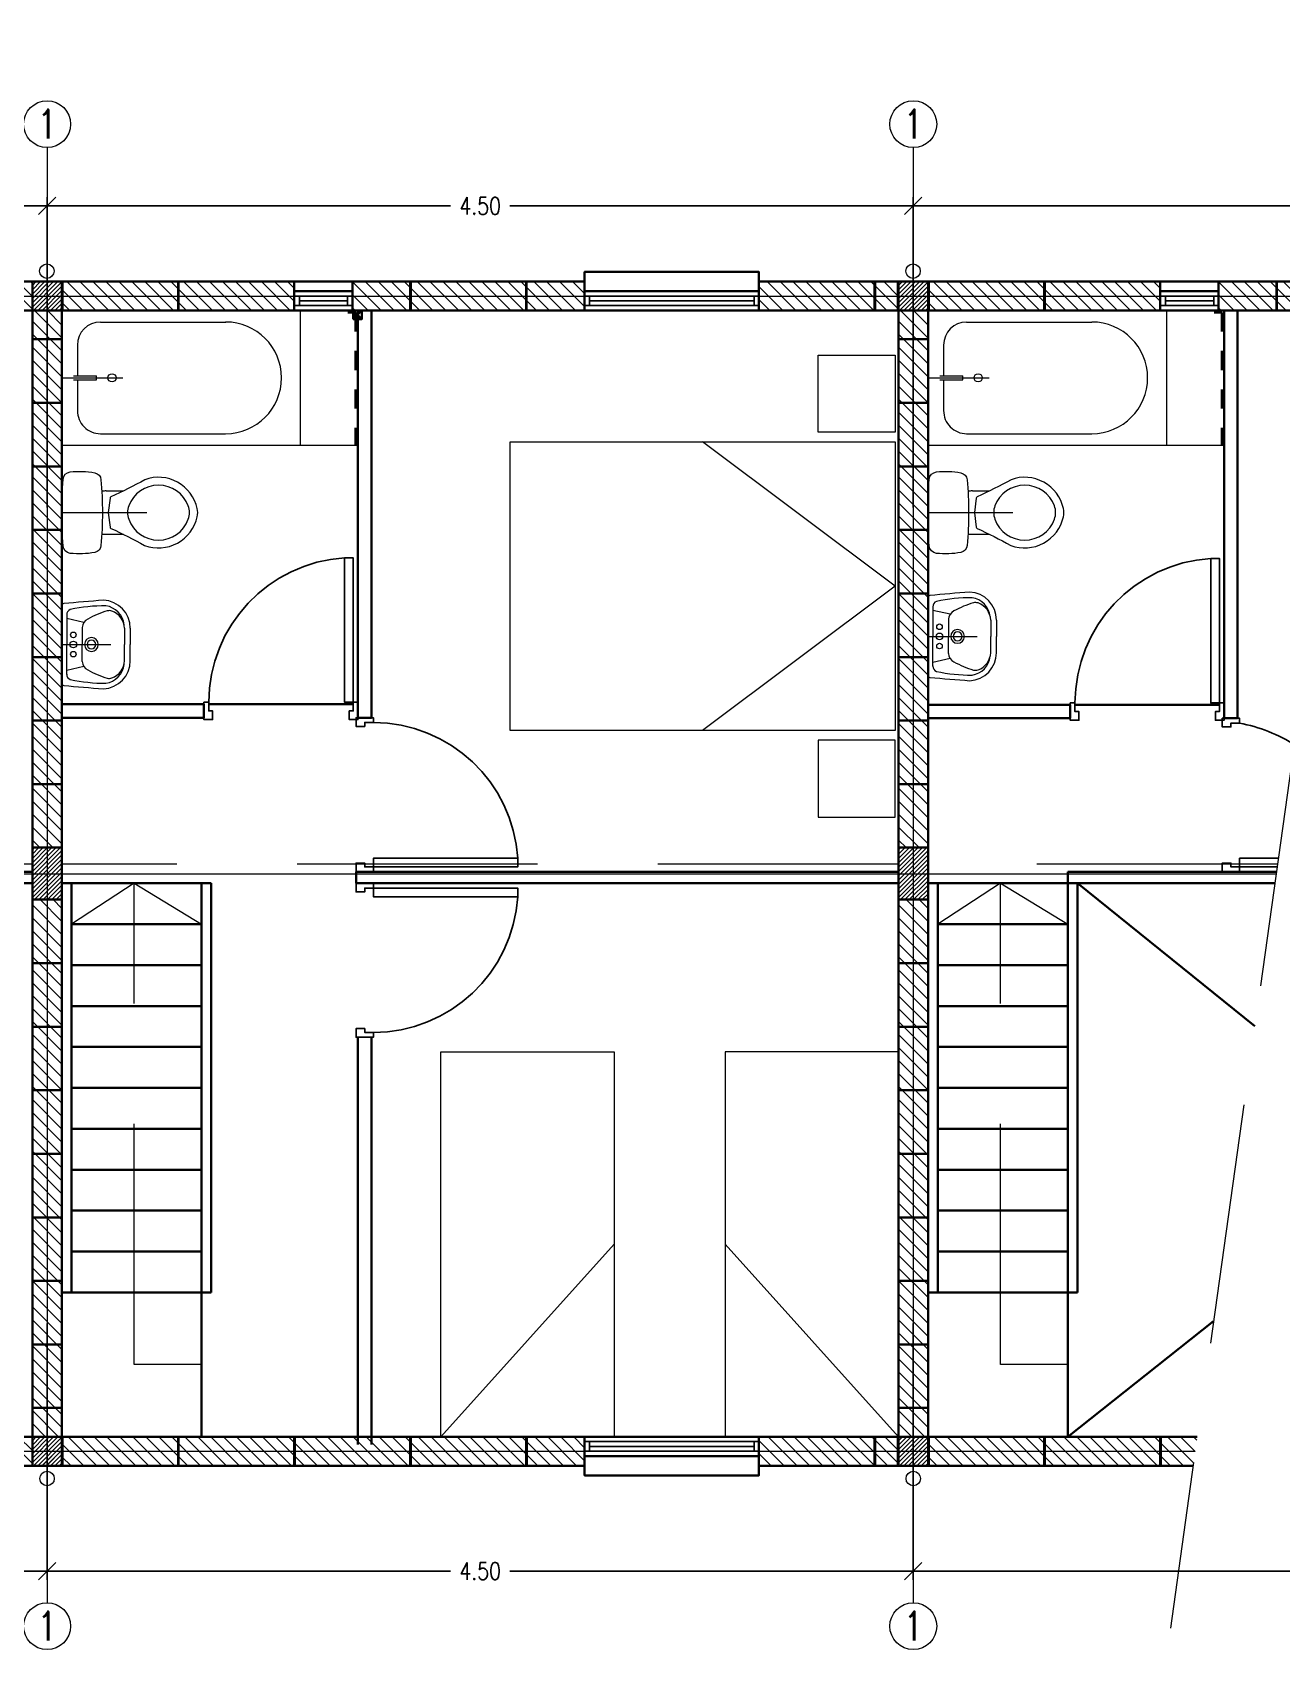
# Model space of a CAD drawing. Header units: metres. Extents: x 45 to 666, y -23 to 325.
# Drawn here: x 309.79 to 316.28, y 112.77 to 121.17 of the extents above; entities that cross this region are included whole.
import ezdxf

# ---------------------------------------------------------------- set-up
doc = ezdxf.new("R2010")
doc.units = ezdxf.units.M
doc.header["$LTSCALE"] = 5
doc.header["$MEASUREMENT"] = 0
doc.linetypes.add('HIDDEN', pattern=[0.375, 0.25, -0.125])
doc.layers.get('0').update_dxf_attribs({"color": 30})
doc.layers.get('DEFPOINTS').update_dxf_attribs({"color": 210})
for name, color, linetype, lineweight in [('A-ANNO-DIMS', 3, 'Continuous', 18), ('A-ANNO-SYMB', 3, 'Continuous', 18), ('A-ANNO-TEXT', 3, 'Continuous', 18), ('A-DOOR-FULL', 4, 'Continuous', 25), ('A-ELEV-PATT', 8, 'Continuous', 18), ('A-FLOR-LEVL', 7, 'Continuous', 35), ('A-FLOR-OVHD', 3, 'HIDDEN', 18), ('A-FURN', 8, 'Continuous', 18), ('A-GLAZ-FULL', 4, 'Continuous', 25), ('A-WALL-FULL', 7, 'Continuous', 35), ('A-WALL-FULL-EXTR', 7, 'Continuous', 35), ('A-WALL-PATT', 8, 'Continuous', 18)]:
    doc.layers.add(name, color=color, linetype=linetype, lineweight=lineweight)
doc.styles.add('E-ROMANS', font='romans.shx', dxfattribs={"width": 0.8})
doc.dimstyles.new('E-0050_TICK_18', dxfattribs={"dimscale": 0.001, "dimtxt": 90, "dimasz": 90, "dimexe": 45, "dimexo": 30, "dimgap": 45, "dimtad": 0, "dimzin": 0, "dimdsep": 46, "dimtxsty": 'E-ROMANS', "dimblk": 'OBLIQUE', "dimcen": 45, "dimclrd": 256, "dimclre": 256, "dimclrt": 256, "dimadec": 0, "dimazin": 0, "dimtfac": 1, "dimtmove": 1, "dimatfit": 3, "dimldrblk": 'OPEN90', "dimfxl": 1, "dimtfill": 1, "dimtolj": 1, "dimtzin": 0, "dimarcsym": 0})
pattern_1 = [(45, (154.400554, 69.627841), (-0.0112253202, 0.0112253202), [])]
pattern_2 = [(45, (158.900512, 69.627841), (-0.0112253202, 0.0112253202), [])]

# ---------------------------------------------------------------- blocks, each defined once
blk = doc.blocks.new('LO-CHEL-MU-PL')
for p, q in [((0, -0.2029), (0, 0.2029)), ((0.025, 0.1555), (0.025, 0)), ((0.1139, 0.115), (0.025, 0.135)), ((0.105, 0.0887), (0.105, 0)), ((0.325, 0.0845), (0.325, 0)), ((0.355, 0.0845), (0.355, 0)), ((0.025, -0.1555), (0.025, 0)), ((0.105, -0.0887), (0.105, 0)), ((0.325, -0.0845), (0.325, 0)), ((0.355, -0.0845), (0.355, 0)), ((0.1139, -0.115), (0.025, -0.135))]:
    blk.add_line(p, q)
at = {"linetype": 'HIDDEN'}
blk.add_line((0, 0), (0.2542, 0), dxfattribs=at)
for centre, radius in [((0.059, 0), 0.0175), ((0.059, 0.05), 0.0145), ((0.059, -0.05), 0.0145)]:
    blk.add_circle(centre, radius)
for centre, radius, start, end in [((-0.07, 0.2029), 0.07, 0, 0), ((0.01, 0.2029), 0.01, 95.10006, 180), ((1.5478, -17.0277), 17.309, 94.41415, 95.10006), ((0.0546, 0.1545), 0.0297, 113.10009, 181.93605), ((0.2252, -0.6701), 0.8711, 89.79248, 102.07088), ((0.3855, -0.3238), 0.5208, 106.78779, 118.85869), ((0.2093, 0.0845), 0.1457, 0, 87.53099), ((0.2116, 0.0909), 0.1114, 6.28218, 81.35271), ((0.2452, 0.129), 0.0469, 72.32908, 102.55718), ((0.225, 0.0797), 0.1002, 2.74844, 69.83183), ((0.1561, 0.0861), 0.0512, 115.48878, 177.04931), ((0.153, 0), 0.0358, 0, 180), ((0.153, 0), 0.0358, 180, 0), ((0.153, 0), 0.023, 0, 180), ((0.153, 0), 0.023, 180, 0), ((0.0546, -0.1545), 0.0297, 178.06395, 246.89991), ((0.1561, -0.0861), 0.0512, 182.95069, 244.51122), ((0.3855, 0.3238), 0.5208, 241.14131, 253.21221), ((0.2093, -0.0845), 0.1457, 272.46901, 0), ((0.2116, -0.0909), 0.1114, 278.64729, 353.71782), ((0.225, -0.0797), 0.1002, 290.16817, 357.25156), ((0.01, -0.2029), 0.01, 180, 264.89994), ((1.5478, 17.0277), 17.309, 264.89994, 265.58585), ((0.2252, 0.6701), 0.8711, 257.92912, 270.20752), ((0.2452, -0.129), 0.0469, 257.44282, 287.67092)]:
    blk.add_arc(centre, radius, start, end)
blk = doc.blocks.new('DOOR-75')
for points in [[(-0.07, 0.84), (-0.07, 0.09), (-0.025, 0.09), (-0.025, 0.84), (-0.07, 0.84)], [(-0.775, 0.09), (-0.8, 0.09), (-0.8, 0), (-0.755, 0), (-0.755, 0.045), (-0.775, 0.045), (-0.775, 0.09)], [(-0.025, 0.09), (0, 0.09), (0, 0), (-0.045, 0), (-0.045, 0.045), (-0.025, 0.045), (-0.025, 0.09)]]:
    blk.add_lwpolyline(points)
at = {"linetype": 'HIDDEN'}
blk.add_arc((-0.0225, 0.089), 0.7525, 93.61808, 179.92486, dxfattribs=at)
blk = doc.blocks.new('WC-PL')
for p, q in [((0.23, 0.1125), (0.3191, 0.1125)), ((0, 0), (0.4404, 0)), ((0.23, -0.1125), (0.3191, -0.1125))]:
    blk.add_line(p, q)
for points in [[(0.2026, -0.1709, -0.336122), (0.1702, -0.2067, -0.074668), (0.0429, -0.2116, -0.363573), (0.0056, -0.1726, -0.032689), (0.0056, 0.1726, -0.363573), (0.0429, 0.2116, -0.074668), (0.1702, 0.2067, -0.336122), (0.2026, 0.1709, -0.043139)], [(0.2401, 0.0009, 0.062258), (0.2401, -0.0009), (0.2495, -0.0758, 0.261043), (0.2538, -0.0817, -0.021037), (0.4292, -0.1702, 0.457946), (0.7027, -0.0213, 0.107537), (0.7027, 0.0213, 0.454748), (0.4306, 0.171, -0.021211), (0.2538, 0.0817, 0.261043), (0.2495, 0.0758)]]:
    blk.add_lwpolyline(points, format="xyb", close=True)
for centre, radius, start, end in [((0.23, 0.0075), 0.105, 90, 102.67994), ((0.5014, -0.0225), 0.165, 20.28133, 159.71867), ((0.4404, 0), 0.1, 159.71867, 200.28133), ((0.5624, 0), 0.1, 339.71867, 20.28133), ((0.5014, 0.0225), 0.165, 200.28133, 339.71867), ((0.23, -0.0075), 0.105, 257.32006, 270)]:
    blk.add_arc(centre, radius, start, end)
blk = doc.blocks.new('_Oblique')
at = {"color": 0, "linetype": 'ByBlock', "lineweight": -2}
blk.add_line((-0.5, -0.5), (0.5, 0.5), dxfattribs=at)
blk = doc.blocks.new('*D274')
at = {"layer": 'A-ANNO-DIMS', "lineweight": -2, "transparency": 16777216}
for p, q in [((309.8669, 118.7056), (309.8669, 120.3174)), ((314.3669, 118.7056), (314.3669, 120.3174)), ((309.8669, 120.2724), (311.9622, 120.2724)), ((314.3669, 120.2724), (312.2716, 120.2724))]:
    blk.add_line(p, q, dxfattribs=at)
at = {"layer": 'DEFPOINTS', "color": 0, "transparency": 16777216}
for p in [(314.3669, 120.2724), (309.8669, 118.6756), (314.3669, 118.6756)]:
    blk.add_point(p, dxfattribs=at)
at = {"layer": 'A-ANNO-DIMS', "lineweight": -2, "transparency": 16777216, "xscale": 0.09, "yscale": 0.09, "zscale": 0.09, "rotation": 180}
blk.add_blockref('_Oblique', (309.8669, 120.2724), dxfattribs=at)
at = {"layer": 'A-ANNO-DIMS', "lineweight": -2, "transparency": 16777216, "xscale": 0.09, "yscale": 0.09, "zscale": 0.09}
blk.add_blockref('_Oblique', (314.3669, 120.2724), dxfattribs=at)
at = {"layer": 'A-ANNO-DIMS', "transparency": 16777216, "insert": (312.1169, 120.2724), "char_height": 0.09, "attachment_point": 5, "style": 'E-ROMANS', "bg_fill": 3, "box_fill_scale": 1.25, "bg_fill_color": 256, "bg_fill_true_color": 13158600, "bg_fill_transparency": 0}
blk.add_mtext('\\A1;4.50', dxfattribs=at)
blk = doc.blocks.new('_Open90')
at = {"color": 0, "linetype": 'ByBlock', "lineweight": -2}
for p, q in [((0, 0), (-1, 0)), ((-0.5, 0.5), (0, 0)), ((0, 0), (-0.5, -0.5))]:
    blk.add_line(p, q, dxfattribs=at)
blk = doc.blocks.new('*D275')
at = {"layer": 'A-ANNO-DIMS', "lineweight": -2, "transparency": 16777216}
for p, q in [((309.8669, 114.4686), (309.8669, 113.1371)), ((314.3669, 114.4686), (314.3669, 113.1371)), ((309.8669, 113.1821), (311.9622, 113.1821)), ((314.3669, 113.1821), (312.2716, 113.1821))]:
    blk.add_line(p, q, dxfattribs=at)
at = {"layer": 'DEFPOINTS', "color": 0, "transparency": 16777216}
for p in [(309.8669, 114.4986), (314.3669, 114.4986), (314.3669, 113.1821)]:
    blk.add_point(p, dxfattribs=at)
at = {"layer": 'A-ANNO-DIMS', "lineweight": -2, "transparency": 16777216, "xscale": 0.09, "yscale": 0.09, "zscale": 0.09, "rotation": 180}
blk.add_blockref('_Oblique', (309.8669, 113.1821), dxfattribs=at)
at = {"layer": 'A-ANNO-DIMS', "lineweight": -2, "transparency": 16777216, "xscale": 0.09, "yscale": 0.09, "zscale": 0.09}
blk.add_blockref('_Oblique', (314.3669, 113.1821), dxfattribs=at)
at = {"layer": 'A-ANNO-DIMS', "transparency": 16777216, "insert": (312.1169, 113.1821), "char_height": 0.09, "attachment_point": 5, "style": 'E-ROMANS', "bg_fill": 3, "box_fill_scale": 1.25, "bg_fill_color": 256, "bg_fill_true_color": 13158600, "bg_fill_transparency": 0}
blk.add_mtext('\\A1;4.50', dxfattribs=at)
blk = doc.blocks.new('*D276')
at = {"layer": 'A-ANNO-DIMS', "lineweight": -2, "transparency": 16777216}
for p, q in [((314.3669, 120.2649), (314.3669, 120.3174)), ((318.8669, 120.2649), (318.8669, 120.3174)), ((314.3669, 120.2724), (316.4622, 120.2724)), ((318.8669, 120.2724), (316.7716, 120.2724))]:
    blk.add_line(p, q, dxfattribs=at)
at = {"layer": 'DEFPOINTS', "color": 0, "transparency": 16777216}
for p in [(314.3669, 120.2349), (318.8669, 120.2724), (318.8669, 120.2349)]:
    blk.add_point(p, dxfattribs=at)
at = {"layer": 'A-ANNO-DIMS', "lineweight": -2, "transparency": 16777216, "xscale": 0.09, "yscale": 0.09, "zscale": 0.09, "rotation": 180}
blk.add_blockref('_Oblique', (314.3669, 120.2724), dxfattribs=at)
at = {"layer": 'A-ANNO-DIMS', "lineweight": -2, "transparency": 16777216, "xscale": 0.09, "yscale": 0.09, "zscale": 0.09}
blk.add_blockref('_Oblique', (318.8669, 120.2724), dxfattribs=at)
at = {"layer": 'A-ANNO-DIMS', "transparency": 16777216, "insert": (316.6169, 120.2724), "char_height": 0.09, "attachment_point": 5, "style": 'E-ROMANS', "bg_fill": 3, "box_fill_scale": 1.25, "bg_fill_color": 256, "bg_fill_true_color": 13158600, "bg_fill_transparency": 0}
blk.add_mtext('\\A1;4.50', dxfattribs=at)
blk = doc.blocks.new('*D277')
at = {"layer": 'A-ANNO-DIMS', "lineweight": -2, "transparency": 16777216}
for p, q in [((314.3669, 114.4686), (314.3669, 113.1371)), ((318.8669, 114.4686), (318.8669, 113.1371)), ((314.3669, 113.1821), (316.4622, 113.1821)), ((318.8669, 113.1821), (316.7716, 113.1821))]:
    blk.add_line(p, q, dxfattribs=at)
at = {"layer": 'DEFPOINTS', "color": 0, "transparency": 16777216}
for p in [(314.3669, 114.4986), (318.8669, 114.4986), (318.8669, 113.1821)]:
    blk.add_point(p, dxfattribs=at)
at = {"layer": 'A-ANNO-DIMS', "lineweight": -2, "transparency": 16777216, "xscale": 0.09, "yscale": 0.09, "zscale": 0.09, "rotation": 180}
blk.add_blockref('_Oblique', (314.3669, 113.1821), dxfattribs=at)
at = {"layer": 'A-ANNO-DIMS', "lineweight": -2, "transparency": 16777216, "xscale": 0.09, "yscale": 0.09, "zscale": 0.09}
blk.add_blockref('_Oblique', (318.8669, 113.1821), dxfattribs=at)
at = {"layer": 'A-ANNO-DIMS', "transparency": 16777216, "insert": (316.6169, 113.1821), "char_height": 0.09, "attachment_point": 5, "style": 'E-ROMANS', "bg_fill": 3, "box_fill_scale": 1.25, "bg_fill_color": 256, "bg_fill_true_color": 13158600, "bg_fill_transparency": 0}
blk.add_mtext('\\A1;4.50', dxfattribs=at)
blk = doc.blocks.new('*D284')
at = {"layer": 'A-ANNO-DIMS', "lineweight": -2, "transparency": 16777216}
for p, q in [((305.3669, 118.7056), (305.3669, 120.3174)), ((309.8669, 118.7056), (309.8669, 120.3174)), ((305.3669, 120.2724), (307.4622, 120.2724)), ((309.8669, 120.2724), (307.7716, 120.2724))]:
    blk.add_line(p, q, dxfattribs=at)
at = {"layer": 'DEFPOINTS', "color": 0, "transparency": 16777216}
for p in [(309.8669, 120.2724), (305.3669, 118.6756), (309.8669, 118.6756)]:
    blk.add_point(p, dxfattribs=at)
at = {"layer": 'A-ANNO-DIMS', "lineweight": -2, "transparency": 16777216, "xscale": 0.09, "yscale": 0.09, "zscale": 0.09, "rotation": 180}
blk.add_blockref('_Oblique', (305.3669, 120.2724), dxfattribs=at)
at = {"layer": 'A-ANNO-DIMS', "lineweight": -2, "transparency": 16777216, "xscale": 0.09, "yscale": 0.09, "zscale": 0.09}
blk.add_blockref('_Oblique', (309.8669, 120.2724), dxfattribs=at)
at = {"layer": 'A-ANNO-DIMS', "transparency": 16777216, "insert": (307.6169, 120.2724), "char_height": 0.09, "attachment_point": 5, "style": 'E-ROMANS', "bg_fill": 3, "box_fill_scale": 1.25, "bg_fill_color": 256, "bg_fill_true_color": 13158600, "bg_fill_transparency": 0}
blk.add_mtext('\\A1;4.50', dxfattribs=at)
blk = doc.blocks.new('*D285')
at = {"layer": 'A-ANNO-DIMS', "lineweight": -2, "transparency": 16777216}
for p, q in [((305.3669, 114.4686), (305.3669, 113.1371)), ((309.8669, 114.4686), (309.8669, 113.1371)), ((305.3669, 113.1821), (307.4622, 113.1821)), ((309.8669, 113.1821), (307.7716, 113.1821))]:
    blk.add_line(p, q, dxfattribs=at)
at = {"layer": 'DEFPOINTS', "color": 0, "transparency": 16777216}
for p in [(305.3669, 114.4986), (309.8669, 114.4986), (309.8669, 113.1821)]:
    blk.add_point(p, dxfattribs=at)
at = {"layer": 'A-ANNO-DIMS', "lineweight": -2, "transparency": 16777216, "xscale": 0.09, "yscale": 0.09, "zscale": 0.09, "rotation": 180}
blk.add_blockref('_Oblique', (305.3669, 113.1821), dxfattribs=at)
at = {"layer": 'A-ANNO-DIMS', "lineweight": -2, "transparency": 16777216, "xscale": 0.09, "yscale": 0.09, "zscale": 0.09}
blk.add_blockref('_Oblique', (309.8669, 113.1821), dxfattribs=at)
at = {"layer": 'A-ANNO-DIMS', "transparency": 16777216, "insert": (307.6169, 113.1821), "char_height": 0.09, "attachment_point": 5, "style": 'E-ROMANS', "bg_fill": 3, "box_fill_scale": 1.25, "bg_fill_color": 256, "bg_fill_true_color": 13158600, "bg_fill_transparency": 0}
blk.add_mtext('\\A1;4.50', dxfattribs=at)
blk = doc.blocks.new('CAMA150X200')
for p, q in [((-1.2, 0), (-0.8, 0)), ((-1.2, -0.4), (-1.2, 0)), ((-0.8, 0), (-0.8, -0.4)), ((-0.75, -2), (-0.75, 0)), ((-0.75, 0), (0.75, 0)), ((0, 0), (-0.75, -1)), ((0, 0), (0.75, -1)), ((0.75, 0), (0.75, -2)), ((0.8, 0), (0.8, -0.4)), ((1.2, 0), (0.8, 0)), ((1.2, -0.4), (1.2, 0)), ((-0.8, -0.4), (-1.2, -0.4)), ((0.8, -0.4), (1.2, -0.4)), ((0.75, -2), (-0.75, -2))]:
    blk.add_line(p, q)
blk = doc.blocks.new('CAMA 90X200')
for p, q in [((0, 0), (-0.9, -1)), ((-0.9, 0), (0, 0)), ((-0.9, -2), (-0.9, 0)), ((0, 0), (0, 0)), ((0, 0), (0, -2)), ((0, -2), (-0.9, -2))]:
    blk.add_line(p, q)

msp = doc.modelspace()

# ---------------------------------------------------------------- hatches: boundary and pattern name
at = {"layer": 'A-WALL-PATT'}
h = msp.add_hatch(dxfattribs=at)
h.set_pattern_fill('LINE', color=256, scale=0.015, angle=135, style=0)
h.set_pattern_definition([(135, (126.38817, 69.62784), (-0.03367596, -0.03367596), [])])
h.paths.add_polyline_path([(306.6501, 119.8792), (305.4441, 119.8792), (305.4441, 119.7292), (306.6501, 119.7292)])
h.paths.add_polyline_path([(308.1591, 119.8792), (306.9531, 119.8792), (306.9531, 119.7292), (307.0021, 119.7292), (308.1591, 119.7292)])
h.paths.add_polyline_path([(309.7901, 119.8792), (309.0651, 119.8792), (309.0651, 119.7292), (309.7901, 119.7292)])
h.paths.add_polyline_path([(309.7901, 113.8792), (309.0651, 113.8792), (309.0651, 113.7292), (309.7901, 113.7292)])
h.paths.add_polyline_path([(308.1591, 113.8792), (305.4441, 113.8792), (305.4441, 113.7292), (308.1591, 113.7292)])
h = msp.add_hatch(dxfattribs=at)
h.set_pattern_fill('LINE', color=256, scale=0.005, angle=45, style=0)
h.set_pattern_definition(pattern_1)
h.paths.add_polyline_path([(309.8671, 119.8042), (309.7901, 119.8042), (309.7901, 119.7292), (309.8671, 119.7292)])
h.paths.add_polyline_path([(309.8671, 119.8792), (309.7901, 119.8792), (309.7901, 119.8042), (309.8671, 119.8042)])
h.paths.add_polyline_path([(309.9441, 119.8792), (309.8671, 119.8792), (309.8671, 119.8042), (309.944, 119.8042)])
h.paths.add_polyline_path([(309.944, 119.8042), (309.8671, 119.8042), (309.8671, 119.7292), (309.944, 119.7292)])
h = msp.add_hatch(dxfattribs=at)
h.set_pattern_fill('LINE', color=256, scale=0.005, angle=45, style=0)
h.set_pattern_definition(pattern_1)
h.paths.add_polyline_path([(309.8671, 119.8042), (309.7901, 119.8042), (309.7901, 119.7292), (309.8671, 119.7292)])
h.paths.add_polyline_path([(309.8671, 119.8792), (309.7901, 119.8792), (309.7901, 119.8042), (309.8671, 119.8042)])
h.paths.add_polyline_path([(309.9441, 119.8792), (309.8671, 119.8792), (309.8671, 119.8042), (309.944, 119.8042)])
h.paths.add_polyline_path([(309.944, 119.8042), (309.8671, 119.8042), (309.8671, 119.7292), (309.944, 119.7292)])
h = msp.add_hatch(dxfattribs=at)
h.set_pattern_fill('LINE', color=256, scale=0.015, angle=135, style=0)
h.set_pattern_definition([(135, (130.888127, 69.62784), (-0.03367596, -0.03367596), [])])
h.paths.add_polyline_path([(311.1501, 119.8792), (309.9441, 119.8792), (309.9441, 119.7292), (311.1501, 119.7292)])
h.paths.add_polyline_path([(312.6591, 119.8792), (311.4531, 119.8792), (311.4531, 119.7292), (311.5021, 119.7292), (312.6591, 119.7292)])
h.paths.add_polyline_path([(314.2901, 119.8792), (313.5651, 119.8792), (313.5651, 119.7292), (314.2901, 119.7292)])
h.paths.add_polyline_path([(314.2901, 113.8792), (313.5651, 113.8792), (313.5651, 113.7292), (314.2901, 113.7292)])
h.paths.add_polyline_path([(312.6591, 113.8792), (309.9441, 113.8792), (309.9441, 113.7292), (312.6591, 113.7292)])
h = msp.add_hatch(dxfattribs=at)
h.set_pattern_fill('LINE', color=256, scale=0.005, angle=45, style=0)
h.set_pattern_definition(pattern_2)
h.paths.add_polyline_path([(314.3671, 119.8042), (314.2901, 119.8042), (314.2901, 119.7292), (314.3671, 119.7292)])
h.paths.add_polyline_path([(314.3671, 119.8792), (314.2901, 119.8792), (314.2901, 119.8042), (314.3671, 119.8042)])
h.paths.add_polyline_path([(314.4441, 119.8792), (314.3671, 119.8792), (314.3671, 119.8042), (314.444, 119.8042)])
h.paths.add_polyline_path([(314.444, 119.8042), (314.3671, 119.8042), (314.3671, 119.7292), (314.444, 119.7292)])
h = msp.add_hatch(dxfattribs=at)
h.set_pattern_fill('LINE', color=256, scale=0.005, angle=45, style=0)
h.set_pattern_definition(pattern_2)
h.paths.add_polyline_path([(314.3671, 119.8042), (314.2901, 119.8042), (314.2901, 119.7292), (314.3671, 119.7292)])
h.paths.add_polyline_path([(314.3671, 119.8792), (314.2901, 119.8792), (314.2901, 119.8042), (314.3671, 119.8042)])
h.paths.add_polyline_path([(314.4441, 119.8792), (314.3671, 119.8792), (314.3671, 119.8042), (314.444, 119.8042)])
h.paths.add_polyline_path([(314.444, 119.8042), (314.3671, 119.8042), (314.3671, 119.7292), (314.444, 119.7292)])
h = msp.add_hatch(dxfattribs=at)
h.set_pattern_fill('LINE', color=256, scale=0.015, angle=135, style=0)
h.set_pattern_definition([(135, (135.388085, 69.62784), (-0.03367596, -0.03367596), [])])
h.paths.add_polyline_path([(315.6501, 119.8792), (314.4441, 119.8792), (314.4441, 119.7292), (315.6501, 119.7292)])
h.paths.add_polyline_path([(318.79, 119.8792), (318.0651, 119.8792), (318.0651, 119.7292), (318.79, 119.7292)])
h.paths.add_polyline_path([(318.79, 113.8792), (318.0651, 113.8792), (318.0651, 113.7292), (318.79, 113.7292)])
h.paths.add_polyline_path([(315.821, 113.7292), (315.842, 113.8792), (314.4441, 113.8792), (314.4441, 113.7292)])
h.paths.add_polyline_path([(317.158, 113.8792), (317.137, 113.7292), (317.1591, 113.7292), (317.1591, 113.8792)])
h.paths.add_polyline_path([(316.662, 119.7292), (316.683, 119.8792), (315.9531, 119.8792), (315.9531, 119.7292)])
h = msp.add_hatch(dxfattribs=at)
h.set_pattern_fill('LINE', color=256, scale=0.015, angle=135, style=0)
h.set_pattern_definition([(135, (154.400554, 49.433353), (-0.03367596, -0.03367596), [])])
h.paths.add_polyline_path([(309.9441, 119.7292), (309.7901, 119.7292), (309.7901, 119.5792), (309.9441, 119.5792)])
h.paths.add_polyline_path([(309.9441, 119.5792), (309.7901, 119.5792), (309.7901, 119.2492), (309.9441, 119.2492)])
h.paths.add_polyline_path([(309.9441, 119.2492), (309.7901, 119.2492), (309.7901, 118.9192), (309.9441, 118.9192)])
h.paths.add_polyline_path([(309.9441, 118.9192), (309.7901, 118.9192), (309.7901, 118.5892), (309.9441, 118.5892)])
h.paths.add_polyline_path([(309.9441, 118.5892), (309.7901, 118.5892), (309.7901, 118.2592), (309.9441, 118.2592)])
h.paths.add_polyline_path([(309.9441, 118.2592), (309.7901, 118.2592), (309.7901, 117.9292), (309.9441, 117.9292)])
h.paths.add_polyline_path([(309.9441, 117.9292), (309.7901, 117.9292), (309.7901, 117.5992), (309.9441, 117.5992)])
h.paths.add_polyline_path([(309.9441, 117.5992), (309.7901, 117.5992), (309.7901, 117.2692), (309.9441, 117.2692)])
h.paths.add_polyline_path([(309.9441, 117.2692), (309.7901, 117.2692), (309.7901, 116.9392), (309.9441, 116.9392)])
h.paths.add_polyline_path([(309.9441, 116.6692), (309.7901, 116.6692), (309.7901, 116.3392), (309.9441, 116.3392)])
h.paths.add_polyline_path([(309.9441, 116.3392), (309.7901, 116.3392), (309.7901, 116.0092), (309.9441, 116.0092)])
h.paths.add_polyline_path([(309.9441, 116.0092), (309.7901, 116.0092), (309.7901, 115.6792), (309.9441, 115.6792)])
h.paths.add_polyline_path([(309.9441, 115.6792), (309.7901, 115.6792), (309.7901, 115.3492), (309.9441, 115.3492)])
h.paths.add_polyline_path([(309.9441, 115.3492), (309.7901, 115.3492), (309.7901, 115.0192), (309.9441, 115.0192)])
h.paths.add_polyline_path([(309.9441, 115.0192), (309.7901, 115.0192), (309.7901, 114.6892), (309.9441, 114.6892)])
h.paths.add_polyline_path([(309.9441, 114.6892), (309.7901, 114.6892), (309.7901, 114.3592), (309.9441, 114.3592)])
h.paths.add_polyline_path([(309.9441, 114.3592), (309.7901, 114.3592), (309.7901, 114.0292), (309.9441, 114.0292)])
h.paths.add_polyline_path([(309.9441, 114.0292), (309.7901, 114.0292), (309.7901, 113.8792), (309.9441, 113.8792)])
h = msp.add_hatch(dxfattribs=at)
h.set_pattern_fill('LINE', color=256, scale=0.015, angle=135, style=0)
h.set_pattern_definition([(135, (158.90051, 49.433353), (-0.03367596, -0.03367596), [])])
h.paths.add_polyline_path([(314.4441, 119.7292), (314.2901, 119.7292), (314.2901, 119.5792), (314.4441, 119.5792)])
h.paths.add_polyline_path([(314.4441, 119.5792), (314.2901, 119.5792), (314.2901, 119.2492), (314.4441, 119.2492)])
h.paths.add_polyline_path([(314.4441, 119.2492), (314.2901, 119.2492), (314.2901, 118.9192), (314.4441, 118.9192)])
h.paths.add_polyline_path([(314.4441, 118.9192), (314.2901, 118.9192), (314.2901, 118.5892), (314.4441, 118.5892)])
h.paths.add_polyline_path([(314.4441, 118.5892), (314.2901, 118.5892), (314.2901, 118.2592), (314.4441, 118.2592)])
h.paths.add_polyline_path([(314.4441, 118.2592), (314.2901, 118.2592), (314.2901, 117.9292), (314.4441, 117.9292)])
h.paths.add_polyline_path([(314.4441, 117.9292), (314.2901, 117.9292), (314.2901, 117.5992), (314.4441, 117.5992)])
h.paths.add_polyline_path([(314.4441, 117.5992), (314.2901, 117.5992), (314.2901, 117.2692), (314.4441, 117.2692)])
h.paths.add_polyline_path([(314.4441, 117.2692), (314.2901, 117.2692), (314.2901, 116.9392), (314.4441, 116.9392)])
h.paths.add_polyline_path([(314.4441, 116.6692), (314.2901, 116.6692), (314.2901, 116.3392), (314.4441, 116.3392)])
h.paths.add_polyline_path([(314.4441, 116.3392), (314.2901, 116.3392), (314.2901, 116.0092), (314.4441, 116.0092)])
h.paths.add_polyline_path([(314.4441, 116.0092), (314.2901, 116.0092), (314.2901, 115.6792), (314.4441, 115.6792)])
h.paths.add_polyline_path([(314.4441, 115.6792), (314.2901, 115.6792), (314.2901, 115.3492), (314.4441, 115.3492)])
h.paths.add_polyline_path([(314.4441, 115.3492), (314.2901, 115.3492), (314.2901, 115.0192), (314.4441, 115.0192)])
h.paths.add_polyline_path([(314.4441, 115.0192), (314.2901, 115.0192), (314.2901, 114.6892), (314.4441, 114.6892)])
h.paths.add_polyline_path([(314.4441, 114.6892), (314.2901, 114.6892), (314.2901, 114.3592), (314.4441, 114.3592)])
h.paths.add_polyline_path([(314.4441, 114.3592), (314.2901, 114.3592), (314.2901, 114.0292), (314.4441, 114.0292)])
h.paths.add_polyline_path([(314.4441, 114.0292), (314.2901, 114.0292), (314.2901, 113.8792), (314.4441, 113.8792)])
h = msp.add_hatch(dxfattribs=at)
h.set_pattern_fill('LINE', color=256, scale=0.005, angle=45, style=0)
h.set_pattern_definition([(45, (149.900554, 69.627841), (-0.0112253202, 0.0112253202), [])])
h.paths.add_polyline_path([(309.9441, 116.9392), (309.7901, 116.9392), (309.7901, 116.6692), (309.9441, 116.6692)])
h = msp.add_hatch(dxfattribs=at)
h.set_pattern_fill('LINE', color=256, scale=0.005, angle=45, style=0)
h.set_pattern_definition([(45, (149.900521, 69.627841), (-0.0112253202, 0.0112253202), [])])
h.paths.add_polyline_path([(309.9441, 116.9392), (309.7901, 116.9392), (309.7901, 116.6692), (309.9441, 116.6692)])
h = msp.add_hatch(dxfattribs=at)
h.set_pattern_fill('LINE', color=256, scale=0.005, angle=45, style=0)
h.set_pattern_definition([(45, (154.400512, 69.627841), (-0.0112253202, 0.0112253202), [])])
h.paths.add_polyline_path([(314.4441, 116.9392), (314.2901, 116.9392), (314.2901, 116.6692), (314.4441, 116.6692)])
h = msp.add_hatch(dxfattribs=at)
h.set_pattern_fill('LINE', color=256, scale=0.005, angle=45, style=0)
h.set_pattern_definition([(45, (154.40048, 69.627841), (-0.0112253202, 0.0112253202), [])])
h.paths.add_polyline_path([(314.444, 116.9392), (314.2901, 116.9392), (314.2901, 116.6692), (314.444, 116.6692)])
h = msp.add_hatch(dxfattribs=at)
h.set_pattern_fill('LINE', color=256, scale=0.005, angle=45, style=0)
h.set_pattern_definition([(45, (154.400521, 63.627841), (-0.0112253202, 0.0112253202), [])])
h.paths.add_polyline_path([(309.8671, 113.8042), (309.7901, 113.8042), (309.7901, 113.7292), (309.8671, 113.7292)])
h.paths.add_polyline_path([(309.8671, 113.8792), (309.7901, 113.8792), (309.7901, 113.8042), (309.8671, 113.8042)])
h.paths.add_polyline_path([(309.9441, 113.8792), (309.8671, 113.8792), (309.8671, 113.8042), (309.944, 113.8042)])
h.paths.add_polyline_path([(309.944, 113.8042), (309.8671, 113.8042), (309.8671, 113.7292), (309.944, 113.7292)])
h = msp.add_hatch(dxfattribs=at)
h.set_pattern_fill('LINE', color=256, scale=0.005, angle=45, style=0)
h.set_pattern_definition([(45, (154.400627, 63.627841), (-0.0112253202, 0.0112253202), [])])
h.paths.add_polyline_path([(309.8672, 113.8042), (309.7902, 113.8042), (309.7902, 113.7292), (309.8672, 113.7292)])
h.paths.add_polyline_path([(309.8672, 113.8792), (309.7902, 113.8792), (309.7902, 113.8042), (309.8672, 113.8042)])
h.paths.add_polyline_path([(309.9442, 113.8792), (309.8672, 113.8792), (309.8672, 113.8042), (309.9441, 113.8042)])
h.paths.add_polyline_path([(309.9441, 113.8042), (309.8672, 113.8042), (309.8672, 113.7292), (309.9441, 113.7292)])
h = msp.add_hatch(dxfattribs=at)
h.set_pattern_fill('LINE', color=256, scale=0.005, angle=45, style=0)
h.set_pattern_definition([(45, (158.90048, 63.627841), (-0.0112253202, 0.0112253202), [])])
h.paths.add_polyline_path([(314.367, 113.8042), (314.29, 113.8042), (314.29, 113.7292), (314.367, 113.7292)])
h.paths.add_polyline_path([(314.367, 113.8792), (314.29, 113.8792), (314.29, 113.8042), (314.367, 113.8042)])
h.paths.add_polyline_path([(314.444, 113.8792), (314.367, 113.8792), (314.367, 113.8042), (314.444, 113.8042)])
h.paths.add_polyline_path([(314.444, 113.8042), (314.367, 113.8042), (314.367, 113.7292), (314.4439, 113.7292)])
h = msp.add_hatch(dxfattribs=at)
h.set_pattern_fill('LINE', color=256, scale=0.005, angle=45, style=0)
h.set_pattern_definition([(45, (158.900586, 63.627841), (-0.0112253202, 0.0112253202), [])])
h.paths.add_polyline_path([(314.3671, 113.8042), (314.2901, 113.8042), (314.2901, 113.7292), (314.3671, 113.7292)])
h.paths.add_polyline_path([(314.3671, 113.8792), (314.2901, 113.8792), (314.2901, 113.8042), (314.3671, 113.8042)])
h.paths.add_polyline_path([(314.4441, 113.8792), (314.3671, 113.8792), (314.3671, 113.8042), (314.4441, 113.8042)])
h.paths.add_polyline_path([(314.4441, 113.8042), (314.3671, 113.8042), (314.3671, 113.7292), (314.444, 113.7292)])

# ---------------------------------------------------------------- linework, layer by layer
at = {"layer": 'A-ANNO-SYMB', "ltscale": 2}
for points in [[(309.8669, 120.5746), (309.8669, 113.0179)], [(314.3669, 120.5746), (314.3669, 113.0179)]]:
    msp.add_lwpolyline(points, dxfattribs=at)
at = {"layer": 'A-ANNO-SYMB'}
msp.add_lwpolyline([(303.6768, 116.803), (316.2519, 116.8036)], dxfattribs=at)
at = {"layer": 'A-ANNO-SYMB', "linetype": 'Continuous', "ltscale": 5}
for centre in [(309.8669, 120.6966), (314.3669, 120.6966), (309.8669, 112.8959), (314.3669, 112.8959)]:
    msp.add_circle(centre, 0.1219, dxfattribs=at)
at = {"layer": 'A-DOOR-FULL'}
for points in [[(316.0616, 117.5863), (316.0616, 117.6113), (315.9716, 117.6113), (315.9716, 117.5663), (316.0166, 117.5663), (316.0166, 117.5863), (316.0616, 117.5863)], [(316.0616, 116.8392), (316.0616, 116.8142), (315.9716, 116.8142), (315.9716, 116.8592), (316.0166, 116.8592), (316.0166, 116.8392), (316.0616, 116.8392)], [(316.2626, 116.8842), (316.0616, 116.8842), (316.0616, 116.8392), (316.2563, 116.8392)]]:
    msp.add_lwpolyline(points, dxfattribs=at)
msp.add_arc((315.9029, 116.7647), 0.8368, 57.45266, 79.06723, dxfattribs=at)
at = {"layer": 'A-ELEV-PATT'}
msp.add_line((312.3591, 119.8792), (312.3591, 119.7292), dxfattribs=at)
at = {"layer": 'A-FLOR-LEVL'}
for p, q in [((309.9471, 119.8792), (309.9471, 119.7292)), ((310.5471, 119.8792), (310.5471, 119.7292)), ((310.5501, 119.8792), (310.5501, 119.7292)), ((311.4531, 119.8792), (311.1501, 119.8792)), ((311.1501, 119.8792), (311.1501, 119.7292)), ((311.7531, 119.8792), (311.7531, 119.7292)), ((311.7561, 119.8792), (311.7561, 119.7292)), ((312.3561, 119.8792), (312.3561, 119.7292)), ((314.1651, 119.8792), (314.1651, 119.7292)), ((314.1681, 119.8792), (314.1681, 119.7292)), ((314.2871, 119.8792), (314.2871, 119.7292)), ((314.2871, 119.8792), (314.2871, 119.7292)), ((314.4471, 119.8792), (314.4471, 119.7292)), ((315.0471, 119.8792), (315.0471, 119.7292)), ((315.0501, 119.8792), (315.0501, 119.7292)), ((315.9531, 119.8792), (315.6501, 119.8792)), ((315.6501, 119.8792), (315.6501, 119.7292)), ((316.2531, 119.8792), (316.2531, 119.7292)), ((316.2561, 119.8792), (316.2561, 119.7292)), ((311.4571, 119.7292), (311.5021, 119.6842)), ((311.5021, 119.7292), (311.4571, 119.6842)), ((310.7069, 117.6842), (311.4569, 117.6842)), ((315.2069, 117.6813), (315.9569, 117.6813)), ((310.7194, 116.7542), (309.9441, 116.7542)), ((309.9941, 114.6292), (309.9941, 116.7542)), ((310.6694, 114.6292), (310.6694, 116.7542)), ((310.7194, 114.6292), (310.7194, 116.7542)), ((315.1694, 116.7542), (314.4441, 116.7542)), ((314.4941, 114.6292), (314.4941, 116.7542)), ((315.1694, 114.6292), (315.1694, 116.7542)), ((315.2194, 114.6292), (315.2194, 116.7542)), ((315.2194, 116.7542), (316.141, 116.0121)), ((309.9941, 116.5417), (310.6694, 116.5417)), ((314.4941, 116.5417), (315.1694, 116.5417)), ((309.9941, 116.3292), (310.6694, 116.3292)), ((314.4941, 116.3292), (315.1694, 116.3292)), ((309.9941, 116.1167), (310.6694, 116.1167)), ((314.4941, 116.1167), (315.1694, 116.1167)), ((309.9941, 115.9042), (310.6694, 115.9042)), ((314.4941, 115.9042), (315.1694, 115.9042)), ((309.9941, 115.6917), (310.6694, 115.6917)), ((314.4941, 115.6917), (315.1694, 115.6917)), ((309.9941, 115.4792), (310.6694, 115.4792)), ((314.4941, 115.4792), (315.1694, 115.4792)), ((309.9941, 115.2667), (310.6694, 115.2667)), ((314.4941, 115.2667), (315.1694, 115.2667)), ((309.9941, 115.0542), (310.6694, 115.0542)), ((314.4941, 115.0542), (315.1694, 115.0542)), ((309.9941, 114.8417), (310.6694, 114.8417)), ((314.4941, 114.8417), (315.1694, 114.8417)), ((309.9441, 114.6292), (310.7194, 114.6292)), ((310.6694, 113.8792), (310.6694, 114.6292)), ((314.4441, 114.6292), (315.2194, 114.6292)), ((315.1694, 113.8792), (315.1694, 114.6292)), ((315.1694, 113.8792), (315.9263, 114.4802)), ((309.9471, 113.7292), (309.9471, 113.8792)), ((314.1651, 113.7292), (314.1651, 113.8792)), ((314.1681, 113.7292), (314.1681, 113.8792)), ((314.2871, 113.7292), (314.2871, 113.8792)), ((314.4471, 113.7292), (314.4471, 113.8792))]:
    msp.add_line(p, q, dxfattribs=at)
for points in [[(312.6591, 119.8792), (312.6591, 119.9292), (313.5651, 119.9292), (313.5651, 119.8792)], [(311.1498, 119.8292), (311.4531, 119.8292)], [(312.6591, 119.8292), (313.5651, 119.8292)], [(315.6497, 119.8292), (315.9531, 119.8292)], [(311.1498, 119.7292), (311.4531, 119.7292)], [(312.6591, 119.7292), (313.5651, 119.7292)], [(315.6497, 119.7292), (315.9531, 119.7292)], [(310.5471, 113.7292), (310.5471, 113.8792)], [(310.5501, 113.7292), (310.5501, 113.8792)], [(311.1501, 113.7292), (311.1501, 113.8792)], [(311.1531, 113.7292), (311.1531, 113.8792)], [(311.7531, 113.7292), (311.7531, 113.8792)], [(311.7561, 113.7292), (311.7561, 113.8792)], [(312.3561, 113.7292), (312.3561, 113.8792)], [(312.3591, 113.7292), (312.3591, 113.8792)], [(312.6591, 113.8792), (313.5651, 113.8792)], [(315.0471, 113.7292), (315.0471, 113.8792)], [(315.0501, 113.7292), (315.0501, 113.8792)], [(315.6501, 113.7292), (315.6501, 113.8792)], [(315.6531, 113.7292), (315.6531, 113.8792)], [(312.6591, 113.7792), (313.5651, 113.7792)], [(312.6591, 113.7292), (312.6591, 113.6792), (313.5651, 113.6792), (313.5651, 113.7292)]]:
    msp.add_lwpolyline(points, dxfattribs=at)
at = {"layer": 'A-FLOR-OVHD'}
for points in [[(316.8644, 121.1735), (315.7028, 112.8859)], [(309.7901, 116.8542), (305.4441, 116.8542)], [(314.2901, 116.8542), (309.9441, 116.8542)], [(316.259, 116.8542), (314.4441, 116.8542)], [(310.3194, 116.7542), (309.9941, 116.5417)], [(310.6694, 114.2542), (310.3194, 114.2542), (310.3194, 116.7542)], [(310.3194, 116.7542), (310.6694, 116.5417)], [(314.8194, 116.7542), (314.4941, 116.5417)], [(315.1694, 114.2542), (314.8194, 114.2542), (314.8194, 116.7542)], [(314.8194, 116.7542), (315.1694, 116.5417)]]:
    msp.add_lwpolyline(points, dxfattribs=at)
at = {"layer": 'A-FURN'}
for p, q in [((309.9441, 119.7292), (309.9441, 119.0292)), ((309.9441, 119.7292), (311.4819, 119.7292)), ((311.1819, 119.7292), (311.1819, 119.0292)), ((311.4819, 119.0292), (311.4819, 119.7292)), ((314.4441, 119.7292), (314.4441, 119.0292)), ((314.4441, 119.7292), (315.9819, 119.7292)), ((315.6819, 119.7292), (315.6819, 119.0292)), ((315.9819, 119.0292), (315.9819, 119.7292)), ((310.1441, 119.6692), (310.7946, 119.6692)), ((314.6441, 119.6692), (315.2946, 119.6692)), ((310.0241, 119.5492), (310.0241, 119.3892)), ((314.5241, 119.5492), (314.5241, 119.3892)), ((310.0041, 119.3892), (310.1241, 119.3892)), ((310.0041, 119.3692), (310.1241, 119.3692)), ((310.0241, 119.3692), (310.0241, 119.2092)), ((310.1241, 119.3692), (310.1241, 119.3892)), ((314.5041, 119.3892), (314.6241, 119.3892)), ((314.5041, 119.3692), (314.6241, 119.3692)), ((314.5241, 119.3692), (314.5241, 119.2092)), ((314.6241, 119.3692), (314.6241, 119.3892)), ((309.9441, 119.0292), (311.4819, 119.0292)), ((310.144, 119.0892), (310.7944, 119.0892)), ((314.4441, 119.0292), (315.9819, 119.0292)), ((314.644, 119.0892), (315.2944, 119.0892))]:
    msp.add_line(p, q, dxfattribs=at)
for points in [[(309.9441, 119.3792), (310.2603, 119.3792)], [(314.4441, 119.3792), (314.7603, 119.3792)]]:
    msp.add_lwpolyline(points, dxfattribs=at)
for centre, radius in [((309.8656, 119.9334), 0.0375), ((309.8656, 119.9334), 0.0375), ((314.3656, 119.9334), 0.0375), ((314.3656, 119.9334), 0.0375), ((310.2041, 119.3792), 0.0213), ((314.7041, 119.3792), 0.0213), ((309.8667, 113.6627), 0.0375), ((309.8667, 113.6627), 0.0375), ((314.3667, 113.6627), 0.0375), ((314.3667, 113.6627), 0.0375)]:
    msp.add_circle(centre, radius, dxfattribs=at)
for centre, radius, start, end in [((310.1441, 119.5492), 0.12, 90, 180), ((310.7944, 119.3792), 0.29, 270, 90), ((314.6441, 119.5492), 0.12, 90, 180), ((315.2944, 119.3792), 0.29, 270, 90), ((310.1441, 119.2092), 0.12, 180, 270.00001), ((314.6441, 119.2092), 0.12, 180, 270.00001)]:
    msp.add_arc(centre, radius, start, end, dxfattribs=at)
at = {"layer": 'A-GLAZ-FULL'}
for p, q in [((311.1778, 119.8042), (311.4281, 119.8042)), ((311.4281, 119.7792), (311.1778, 119.7792)), ((312.6841, 119.8042), (313.5401, 119.8042)), ((313.5401, 119.7792), (312.6841, 119.7792)), ((315.6777, 119.8042), (315.9281, 119.8042)), ((315.9281, 119.7792), (315.6777, 119.7792)), ((311.1778, 119.7542), (311.4281, 119.7542)), ((312.6841, 119.7542), (313.5401, 119.7542)), ((315.6777, 119.7542), (315.9281, 119.7542)), ((312.6841, 113.8542), (313.5401, 113.8542)), ((313.5401, 113.8292), (312.6841, 113.8292)), ((312.6841, 113.8042), (313.5401, 113.8042))]:
    msp.add_line(p, q, dxfattribs=at)
for points in [[(311.1498, 119.7542), (311.1778, 119.7542), (311.1778, 119.8042), (311.1498, 119.8042)], [(311.4531, 119.7542), (311.4281, 119.7542), (311.4281, 119.8042), (311.4531, 119.8042)], [(312.6591, 119.7542), (312.6841, 119.7542), (312.6841, 119.8042), (312.6591, 119.8042)], [(313.5651, 119.7542), (313.5401, 119.7542), (313.5401, 119.8042), (313.5651, 119.8042)], [(315.6497, 119.7542), (315.6777, 119.7542), (315.6777, 119.8042), (315.6497, 119.8042)], [(315.9531, 119.7542), (315.9281, 119.7542), (315.9281, 119.8042), (315.9531, 119.8042)], [(312.6591, 113.8542), (312.6841, 113.8542), (312.6841, 113.8042), (312.6591, 113.8042)], [(313.5651, 113.8542), (313.5401, 113.8542), (313.5401, 113.8042), (313.5651, 113.8042)]]:
    msp.add_lwpolyline(points, dxfattribs=at)
at = {"layer": 'A-WALL-FULL'}
for points in [[(309.7901, 119.8792), (309.9441, 119.8792), (309.9441, 113.7292), (309.9441, 113.7292), (309.7901, 113.7292)], [(309.7901, 119.8792), (309.9441, 119.8792), (309.9441, 113.7292), (309.9441, 113.7292), (309.7901, 113.7292)], [(314.2901, 119.8792), (314.4441, 119.8792), (314.4441, 113.7292), (314.4441, 113.7292), (314.2901, 113.7292)], [(314.2901, 119.8792), (314.4441, 119.8792), (314.4441, 113.7292), (314.4441, 113.7292), (314.2901, 113.7292)]]:
    msp.add_lwpolyline(points, close=True, dxfattribs=at)
for points in [[(309.7901, 119.7292), (309.9441, 119.7292)], [(309.7901, 119.7292), (309.9441, 119.7292)], [(314.2901, 119.7292), (314.4441, 119.7292)], [(314.2901, 119.7292), (314.4441, 119.7292)], [(309.7901, 119.5792), (309.9441, 119.5792)], [(309.7901, 119.5792), (309.9441, 119.5792)], [(314.2901, 119.5792), (314.4441, 119.5792)], [(314.2901, 119.5792), (314.4441, 119.5792)], [(309.7901, 119.2492), (309.9441, 119.2492)], [(309.7901, 119.2492), (309.9441, 119.2492)], [(314.2901, 119.2492), (314.4441, 119.2492)], [(314.2901, 119.2492), (314.4441, 119.2492)], [(309.7901, 118.9192), (309.9441, 118.9192)], [(309.7901, 118.9192), (309.9441, 118.9192)], [(314.2901, 118.9192), (314.4441, 118.9192)], [(314.2901, 118.9192), (314.4441, 118.9192)], [(309.7901, 118.5892), (309.9441, 118.5892)], [(309.7901, 118.5892), (309.9441, 118.5892)], [(314.2901, 118.5892), (314.4441, 118.5892)], [(314.2901, 118.5892), (314.4441, 118.5892)], [(309.7901, 118.2592), (309.9441, 118.2592)], [(309.7901, 118.2592), (309.9441, 118.2592)], [(314.2901, 118.2592), (314.4441, 118.2592)], [(314.2901, 118.2592), (314.4441, 118.2592)], [(309.7901, 117.9292), (309.9441, 117.9292)], [(309.7901, 117.9292), (309.9441, 117.9292)], [(314.2901, 117.9292), (314.4441, 117.9292)], [(314.2901, 117.9292), (314.4441, 117.9292)], [(309.7901, 117.5992), (309.9441, 117.5992)], [(309.7901, 117.5992), (309.9441, 117.5992)], [(314.2901, 117.5992), (314.4441, 117.5992)], [(314.2901, 117.5992), (314.4441, 117.5992)], [(309.7901, 117.2692), (309.9441, 117.2692)], [(309.7901, 117.2692), (309.9441, 117.2692)], [(314.2901, 117.2692), (314.4441, 117.2692)], [(314.2901, 117.2692), (314.4441, 117.2692)], [(309.7901, 116.9392), (309.9441, 116.9392)], [(309.7901, 116.9392), (309.9441, 116.9392)], [(314.2901, 116.9392), (314.4441, 116.9392)], [(314.2901, 116.9392), (314.4441, 116.9392)], [(309.7901, 116.6692), (309.9441, 116.6692)], [(309.7901, 116.6692), (309.9441, 116.6692)], [(314.2901, 116.6692), (314.4441, 116.6692)], [(314.2901, 116.6692), (314.4441, 116.6692)], [(309.7901, 116.3392), (309.9441, 116.3392)], [(309.7901, 116.3392), (309.9441, 116.3392)], [(314.2901, 116.3392), (314.4441, 116.3392)], [(314.2901, 116.3392), (314.4441, 116.3392)], [(309.7901, 116.0092), (309.9441, 116.0092)], [(309.7901, 116.0092), (309.9441, 116.0092)], [(314.2901, 116.0092), (314.4441, 116.0092)], [(314.2901, 116.0092), (314.4441, 116.0092)], [(309.7901, 115.6792), (309.9441, 115.6792)], [(309.7901, 115.6792), (309.9441, 115.6792)], [(314.2901, 115.6792), (314.4441, 115.6792)], [(314.2901, 115.6792), (314.4441, 115.6792)], [(309.7901, 115.3492), (309.9441, 115.3492)], [(309.7901, 115.3492), (309.9441, 115.3492)], [(314.2901, 115.3492), (314.4441, 115.3492)], [(314.2901, 115.3492), (314.4441, 115.3492)], [(309.7901, 115.0192), (309.9441, 115.0192)], [(309.7901, 115.0192), (309.9441, 115.0192)], [(314.2901, 115.0192), (314.4441, 115.0192)], [(314.2901, 115.0192), (314.4441, 115.0192)], [(309.7901, 114.6892), (309.9441, 114.6892)], [(309.7901, 114.6892), (309.9441, 114.6892)], [(314.2901, 114.6892), (314.4441, 114.6892)], [(314.2901, 114.6892), (314.4441, 114.6892)], [(309.7901, 114.3592), (309.9441, 114.3592)], [(309.7901, 114.3592), (309.9441, 114.3592)], [(314.2901, 114.3592), (314.4441, 114.3592)], [(314.2901, 114.3592), (314.4441, 114.3592)], [(309.7901, 114.0292), (309.9441, 114.0292)], [(309.7901, 114.0292), (309.9441, 114.0292)], [(314.2901, 114.0292), (314.4441, 114.0292)], [(314.2901, 114.0292), (314.4441, 114.0292)], [(309.7901, 113.8792), (309.9441, 113.8792)], [(309.7901, 113.8792), (309.9441, 113.8792)], [(314.2901, 113.8792), (314.4441, 113.8792)], [(314.2901, 113.8792), (314.4441, 113.8792)]]:
    msp.add_lwpolyline(points, dxfattribs=at)
at = {"layer": 'A-WALL-FULL-EXTR'}
for p, q in [((311.1501, 119.8792), (309.9441, 119.8792)), ((311.1501, 119.7292), (311.1501, 119.8792)), ((311.1501, 119.8792), (311.1501, 119.7292)), ((311.4531, 119.7292), (311.4531, 119.8792)), ((312.6591, 119.7292), (312.6591, 119.8792)), ((315.6501, 119.8792), (314.4441, 119.8792)), ((315.6501, 119.7292), (315.6501, 119.8792)), ((315.6501, 119.8792), (315.6501, 119.7292)), ((315.9531, 119.7292), (315.9531, 119.8792)), ((309.9441, 119.7292), (311.1498, 119.7292)), ((311.4819, 119.7292), (311.4819, 117.6142)), ((311.5519, 117.6142), (311.5519, 119.7292)), ((314.4441, 119.7292), (315.6497, 119.7292)), ((315.9819, 119.7292), (315.9819, 117.6113)), ((316.0519, 117.6113), (316.0519, 119.7292)), ((310.6819, 117.6842), (310.6819, 117.6142)), ((315.1819, 117.6813), (315.1819, 117.6113)), ((311.4819, 117.6142), (311.5519, 117.6142)), ((315.9819, 117.6113), (316.0519, 117.6113)), ((311.4719, 116.8142), (311.4719, 116.7542)), ((315.1694, 116.8142), (315.1694, 116.7542)), ((311.4819, 113.8392), (311.4819, 115.9542)), ((311.5519, 115.9542), (311.5519, 113.8392))]:
    msp.add_line(p, q, dxfattribs=at)
for points in [[(309.0651, 119.8792), (309.7901, 119.8792)], [(311.4531, 119.8792), (312.6591, 119.8792)], [(313.5651, 119.8792), (314.2901, 119.8792)], [(313.5651, 119.8792), (313.5651, 119.7292)], [(315.9531, 119.8792), (316.683, 119.8792)], [(309.0651, 119.7292), (309.7901, 119.7292)], [(311.4571, 119.7292), (312.6591, 119.7292)], [(313.5651, 119.7292), (314.2901, 119.7292)], [(315.9571, 119.7292), (316.662, 119.7292)], [(310.6819, 117.6842), (309.9441, 117.6842)], [(315.1819, 117.6813), (314.4441, 117.6813)], [(310.6819, 117.6142), (309.9441, 117.6142)], [(315.1819, 117.6113), (314.4441, 117.6113)], [(306.9719, 116.8142), (309.7901, 116.8142)], [(306.9719, 116.7542), (309.7901, 116.7542)], [(311.4719, 116.8142), (314.2901, 116.8142)], [(311.4719, 116.7542), (314.2901, 116.7542)], [(315.1694, 116.8142), (316.2534, 116.8142)], [(315.1694, 116.7542), (316.245, 116.7542)], [(309.0651, 113.8792), (309.7902, 113.8792)], [(309.9441, 113.8792), (312.6591, 113.8792)], [(312.6591, 113.7292), (312.6591, 113.8792)], [(312.6591, 113.7292), (312.6591, 113.8792)], [(313.5651, 113.8792), (314.2901, 113.8792)], [(313.5651, 113.7292), (313.5651, 113.8792)], [(314.4441, 113.8792), (315.842, 113.8792)], [(309.0651, 113.7292), (309.7901, 113.7292)], [(309.9441, 113.7292), (312.6591, 113.7292)], [(313.5651, 113.7292), (314.2901, 113.7292)], [(314.4441, 113.7292), (315.821, 113.7292)]]:
    msp.add_lwpolyline(points, dxfattribs=at)
at = {"layer": 'A-WALL-FULL-EXTR', "linetype": 'HIDDEN', "ltscale": 0.05}
for points in [[(311.4294, 119.7192), (311.4694, 119.7192), (311.4694, 119.0292)], [(315.9294, 119.7192), (315.9694, 119.7192), (315.9694, 119.0292)]]:
    msp.add_lwpolyline(points, dxfattribs=at)
at = {"layer": 'A-WALL-FULL-EXTR'}
msp.add_lwpolyline([(311.4571, 119.6842), (311.5021, 119.6842), (311.5021, 119.7292), (311.4571, 119.7292)], close=True, dxfattribs=at)

# ---------------------------------------------------------------- block references
at = {"layer": 'A-DOOR-FULL'}
for p in [(311.4819, 117.6042), (315.9819, 117.6013)]:
    msp.add_blockref('DOOR-75', p, dxfattribs=at)
at = {"layer": 'A-DOOR-FULL', "rotation": 270}
msp.add_blockref('DOOR-75', (311.4719, 116.8142), dxfattribs=at)
at = {"layer": 'A-DOOR-FULL', "xscale": -1, "rotation": 270}
msp.add_blockref('DOOR-75', (311.4719, 116.7542), dxfattribs=at)
at = {"layer": 'A-FURN'}
for name, p, rotation in [('CAMA150X200', (314.2719, 118.2971), 270), ('CAMA 90X200', (311.9127, 113.8792), 180)]:
    msp.add_blockref(name, p, dxfattribs=dict(at, rotation=rotation))
for name, p in [('WC-PL', (309.9441, 118.6792)), ('WC-PL', (314.4441, 118.6792)), ('LO-CHEL-MU-PL', (309.9441, 117.9942)), ('LO-CHEL-MU-PL', (314.4441, 118.0363))]:
    msp.add_blockref(name, p, dxfattribs=at)
at = {"layer": 'A-FURN', "xscale": -1, "rotation": 180}
msp.add_blockref('CAMA 90X200', (314.2901, 113.8792), dxfattribs=at)

# ---------------------------------------------------------------- texts
at = {"layer": 'A-ANNO-TEXT', "ltscale": 5, "char_height": 0.15, "attachment_point": 5, "style": 'E-ROMANS'}
for insert in [(309.8669, 120.6966), (314.3669, 120.6966), (309.8669, 112.8959), (314.3669, 112.8959)]:
    msp.add_mtext('1', dxfattribs=dict(at, insert=insert))

# ---------------------------------------------------------------- next in the draw order: dimensions: what is measured, and where the dimension line sits
at = {"layer": 'A-ANNO-DIMS'}
for base, p1, p2, picture, middle in [((314.3669, 120.2724), (309.8669, 118.6756), (314.3669, 118.6756), '*D274', (312.1169, 120.2724)), ((314.3669, 113.1821), (309.8669, 114.4986), (314.3669, 114.4986), '*D275', (312.1169, 113.1821))]:
    dim = msp.add_linear_dim(base=base, p1=p1, p2=p2, dimstyle='E-0050_TICK_18', dxfattribs=at)
    dim.commit()
    dim.dimension.update_dxf_attribs({"geometry": picture, "text_midpoint": middle})

# ---------------------------------------------------------------- next in the draw order: dimensions: what is measured, and where the dimension line sits
for base, p1, p2, picture, middle in [((309.8669, 120.2724), (305.3669, 118.6756), (309.8669, 118.6756), '*D284', (307.6169, 120.2724)), ((309.8669, 113.1821), (305.3669, 114.4986), (309.8669, 114.4986), '*D285', (307.6169, 113.1821)), ((318.8669, 113.1821), (314.3669, 114.4986), (318.8669, 114.4986), '*D277', (316.6169, 113.1821))]:
    dim = msp.add_linear_dim(base=base, p1=p1, p2=p2, dimstyle='E-0050_TICK_18', dxfattribs=at)
    dim.commit()
    dim.dimension.update_dxf_attribs({"geometry": picture, "text_midpoint": middle})
dim = msp.add_aligned_dim(p1=(314.3669, 120.2349), p2=(318.8669, 120.2349), distance=0.0375, dimstyle='E-0050_TICK_18', dxfattribs=at)
dim.commit()
dim.dimension.update_dxf_attribs({"geometry": '*D276', "text_midpoint": (316.6169, 120.2724)})

# ---------------------------------------------------------------- next in the draw order: linework, layer by layer
at = {"layer": 'A-ANNO-SYMB'}
for points in [[(303.6767, 119.8042), (316.6725, 119.8042)], [(303.6767, 113.8042), (315.8315, 113.8042)]]:
    msp.add_lwpolyline(points, dxfattribs=at)

doc.saveas('drawing.dxf')
